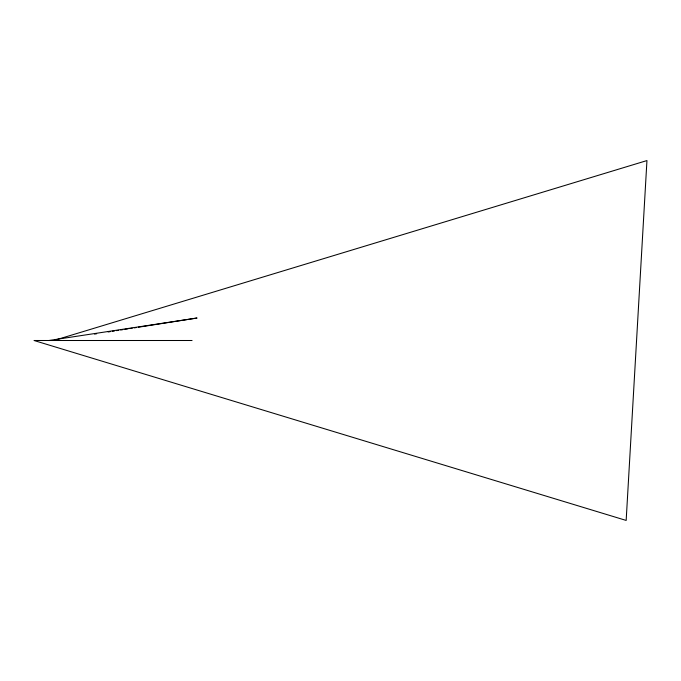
<?xml version="1.0" encoding="UTF-8"?>
<svg xmlns="http://www.w3.org/2000/svg" width="681" height="681" viewBox="0 0 681 681"><rect width="100%" height="100%" fill="white"/><g stroke="black" fill="none" stroke-linecap="round" stroke-linejoin="round"><path stroke-width="1.02" d="M54.786 340.194L646.95 160.571L626.162 520.429L34.05 340.5L192.068 340.5M94.557 334.099L96.651 333.767M108.16 331.962L110.254 331.638M112.339 331.306L114.434 330.975M116.528 330.651L118.622 330.319M120.707 329.996L122.801 329.664M124.895 329.34L128.037 328.846M130.122 328.514L132.216 328.191M134.31 327.859L136.404 327.527M138.49 327.203L197.064 318.01L48.836 340.5"/></g></svg>
